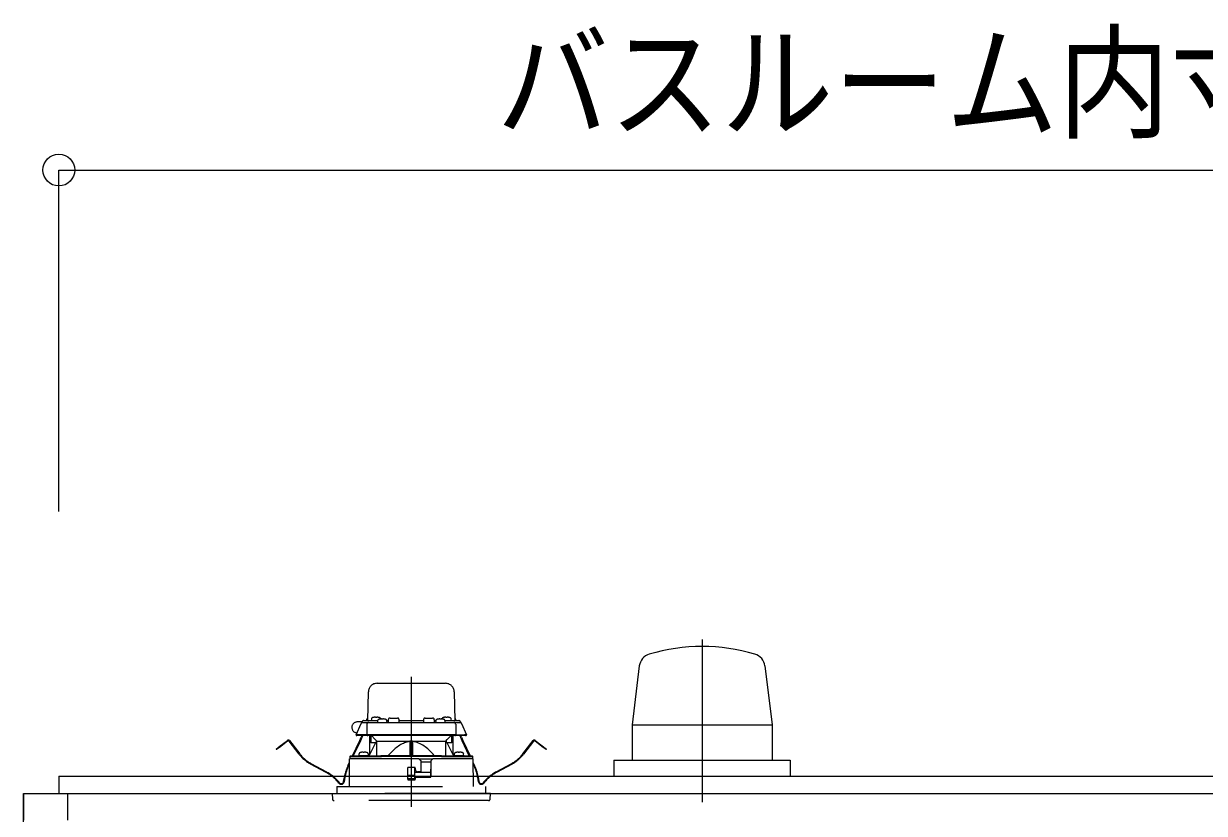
# Model space of a CAD drawing. Units: millimetres on the paper. Extents: x -305 to 305, y -152 to 152.
# Drawn here: x -128.93 to -106.6, y 97.38 to 112.33 of the extents above; entities that cross this region are included whole.
import ezdxf
from ezdxf.enums import TextEntityAlignment as Align

# ---------------------------------------------------------------- set-up
doc = ezdxf.new("R2010")
doc.units = ezdxf.units.MM
doc.linetypes.add('DASHED2', pattern=[3, 2, -1])
doc.linetypes.add('LONG_CHAIN', pattern=[21, 18, -1, 1, -1])
doc.layers.add('0-0_0', color=7, linetype='Continuous', lineweight=9)
doc.layers.add('0-1_VIEW0001', color=7, linetype='DASHED2', lineweight=9)
doc.styles.add('ＭＳ ゴシック', font='')
doc.styles.get('ＭＳ ゴシック').set_extended_font_data('MS Gothic')

# ---------------------------------------------------------------- blocks, each defined once
blk = doc.blocks.new('_ORIGIN')
at = {"layer": '0-0_0'}
blk.add_line((0, 0), (-1, 0), dxfattribs=at)
blk.add_circle((0, 0), 0.5, dxfattribs=at)

msp = doc.modelspace()

# ---------------------------------------------------------------- linework, layer by layer
at = {"layer": '0-0_0'}
for p, q in [((-128.266, 103.098), (-128.266, 109.556)), ((-127.666, 109.556), (-85.532, 109.556))]:
    msp.add_line(p, q, dxfattribs=at)
at = {"layer": '0-1_VIEW0001', "linetype": 'LONG_CHAIN'}
for p, q in [((-116.099, 100.672), (-116.099, 97.599)), ((-121.599, 99.97), (-121.599, 97.509))]:
    msp.add_line(p, q, dxfattribs=at)
at = {"layer": '0-1_VIEW0001', "linetype": 'Continuous'}
for p, q in [((-117.287, 100.173), (-117.424, 99.058)), ((-114.912, 100.173), (-114.774, 99.058)), ((-117.424, 99.058), (-114.774, 99.058)), ((-117.424, 99.058), (-117.424, 98.391)), ((-114.774, 99.058), (-114.774, 98.391)), ((-117.766, 98.391), (-117.766, 98.091)), ((-117.766, 98.391), (-114.432, 98.391)), ((-114.432, 98.391), (-114.432, 98.091)), ((-128.266, 98.091), (-128.266, 97.758)), ((-128.266, 98.091), (-84.932, 98.091)), ((-128.932, 32.558), (-128.932, 97.758)), ((-128.932, 97.758), (-128.266, 97.758)), ((-128.932, 97.758), (-128.932, 97.258)), ((-128.932, 97.758), (-84.266, 97.758)), ((-128.099, 97.758), (-128.099, 97.258))]:
    msp.add_line(p, q, dxfattribs=at)
at = {"layer": '0-1_VIEW0001'}
for p, q in [((-122.245, 99.845), (-120.953, 99.845)), ((-122.422, 99.138), (-122.412, 99.681)), ((-120.786, 99.681), (-120.777, 99.138)), ((-122.438, 99.138), (-122.438, 99.168)), ((-122.421, 99.185), (-122.421, 99.185)), ((-122.355, 99.166), (-122.357, 99.138)), ((-122.318, 99.199), (-122.319, 99.199)), ((-122.212, 99.199), (-122.214, 99.199)), ((-122.201, 99.165), (-122.202, 99.165)), ((-122.096, 99.165), (-122.097, 99.165)), ((-122.002, 99.188), (-121.863, 99.188)), ((-121.335, 99.188), (-121.197, 99.188)), ((-121.101, 99.165), (-121.102, 99.165)), ((-120.996, 99.165), (-120.997, 99.165)), ((-120.985, 99.199), (-120.986, 99.199)), ((-120.879, 99.199), (-120.88, 99.199)), ((-120.841, 99.138), (-120.843, 99.166)), ((-120.777, 99.185), (-120.777, 99.185)), ((-120.761, 99.168), (-120.76, 99.138)), ((-122.532, 99.115), (-122.621, 99.115)), ((-122.545, 99.085), (-122.533, 99.112)), ((-122.533, 99.112), (-122.53, 99.119)), ((-122.515, 99.105), (-122.405, 99.105)), ((-122.5, 99.138), (-122.237, 99.138)), ((-122.438, 99.072), (-122.442, 98.871)), ((-122.405, 99.105), (-122.282, 99.105)), ((-122.282, 99.105), (-120.916, 99.105)), ((-122.238, 99.133), (-122.241, 99.105)), ((-122.061, 99.138), (-122.035, 99.138)), ((-122.057, 99.105), (-122.06, 99.133)), ((-122.035, 99.155), (-122.036, 99.105)), ((-121.829, 99.105), (-121.83, 99.155)), ((-121.83, 99.138), (-121.369, 99.138)), ((-121.368, 99.155), (-121.369, 99.105)), ((-121.162, 99.105), (-121.163, 99.155)), ((-121.163, 99.138), (-121.137, 99.138)), ((-121.138, 99.133), (-121.141, 99.105)), ((-120.961, 99.138), (-120.699, 99.138)), ((-120.957, 99.105), (-120.96, 99.133)), ((-120.916, 99.105), (-120.794, 99.105)), ((-120.794, 99.105), (-120.683, 99.105)), ((-120.76, 99.072), (-120.757, 98.871)), ((-120.668, 99.119), (-120.665, 99.112)), ((-120.665, 99.112), (-120.653, 99.085)), ((-120.653, 99.085), (-120.553, 98.871)), ((-124.077, 98.662), (-123.942, 98.765)), ((-123.935, 98.756), (-124.07, 98.652)), ((-123.719, 98.502), (-123.912, 98.753)), ((-123.903, 98.76), (-123.71, 98.509)), ((-122.709, 98.475), (-122.574, 98.763)), ((-122.563, 98.758), (-122.696, 98.475)), ((-122.608, 98.855), (-122.627, 98.855)), ((-122.423, 98.855), (-122.608, 98.855)), ((-122.563, 98.758), (-122.574, 98.763)), ((-122.535, 98.819), (-122.563, 98.758)), ((-122.531, 98.855), (-122.545, 98.824)), ((-122.518, 98.855), (-122.535, 98.819)), ((-122.303, 98.871), (-122.442, 98.871)), ((-122.293, 98.855), (-122.423, 98.855)), ((-122.278, 98.718), (-122.394, 98.478)), ((-122.382, 98.501), (-122.382, 98.855)), ((-122.366, 98.855), (-122.366, 98.718)), ((-122.27, 98.718), (-122.366, 98.718)), ((-122.28, 98.782), (-122.352, 98.855)), ((-120.895, 98.871), (-122.303, 98.871)), ((-120.906, 98.855), (-122.293, 98.855)), ((-122.249, 98.479), (-122.249, 98.751)), ((-121.624, 98.751), (-121.624, 98.484)), ((-121.574, 98.751), (-121.574, 98.484)), ((-120.949, 98.479), (-120.949, 98.751)), ((-120.832, 98.718), (-120.928, 98.718)), ((-120.804, 98.478), (-120.92, 98.718)), ((-120.846, 98.855), (-120.919, 98.782)), ((-120.775, 98.855), (-120.906, 98.855)), ((-120.757, 98.871), (-120.895, 98.871)), ((-120.832, 98.718), (-120.832, 98.855)), ((-120.816, 98.855), (-120.816, 98.501)), ((-120.59, 98.855), (-120.775, 98.855)), ((-120.757, 98.871), (-120.59, 98.871)), ((-120.664, 98.819), (-120.68, 98.855)), ((-120.653, 98.824), (-120.668, 98.855)), ((-120.653, 98.824), (-120.625, 98.763)), ((-120.625, 98.763), (-120.635, 98.758)), ((-120.502, 98.475), (-120.635, 98.758)), ((-120.625, 98.763), (-120.489, 98.475)), ((-120.553, 98.871), (-120.59, 98.871)), ((-120.572, 98.855), (-120.59, 98.855)), ((-119.488, 98.509), (-119.296, 98.76)), ((-119.286, 98.753), (-119.479, 98.502)), ((-119.128, 98.652), (-119.263, 98.756)), ((-119.256, 98.765), (-119.121, 98.662)), ((-124.157, 98.601), (-124.077, 98.662)), ((-124.15, 98.592), (-124.157, 98.601)), ((-124.07, 98.652), (-124.15, 98.592)), ((-122.589, 98.505), (-122.592, 98.476)), ((-122.552, 98.537), (-122.554, 98.537)), ((-122.447, 98.537), (-122.448, 98.537)), ((-122.409, 98.476), (-122.411, 98.505)), ((-120.787, 98.505), (-120.79, 98.476)), ((-120.75, 98.537), (-120.751, 98.537)), ((-120.645, 98.537), (-120.646, 98.537)), ((-120.606, 98.476), (-120.609, 98.505)), ((-119.049, 98.592), (-119.128, 98.652)), ((-119.121, 98.662), (-119.042, 98.601)), ((-119.042, 98.601), (-119.049, 98.592)), ((-123.211, 98.159), (-123.504, 98.318)), ((-123.499, 98.328), (-123.206, 98.169)), ((-122.797, 98.289), (-122.772, 98.342)), ((-122.772, 98.315), (-122.786, 98.284)), ((-122.772, 98.418), (-122.773, 97.891)), ((-122.748, 98.475), (-122.765, 98.458)), ((-122.765, 98.458), (-122.765, 98.418)), ((-122.748, 98.475), (-121.599, 98.485)), ((-122.592, 98.476), (-122.409, 98.476)), ((-121.599, 98.485), (-120.45, 98.475)), ((-121.456, 98.418), (-121.189, 98.418)), ((-121.224, 98.351), (-121.422, 98.351)), ((-121.229, 98.068), (-121.223, 98.384)), ((-121.222, 98.385), (-121.209, 98.398)), ((-121.222, 98.075), (-121.222, 98.385)), ((-120.79, 98.476), (-120.606, 98.476)), ((-120.434, 98.458), (-120.45, 98.475)), ((-120.433, 98.418), (-120.433, 98.458)), ((-120.426, 97.891), (-120.427, 98.418)), ((-120.427, 98.342), (-120.402, 98.289)), ((-120.412, 98.284), (-120.427, 98.315)), ((-119.993, 98.169), (-119.7, 98.328)), ((-119.694, 98.318), (-119.987, 98.159)), ((-122.88, 97.984), (-122.865, 98.07)), ((-122.854, 98.068), (-122.868, 97.982)), ((-121.674, 98.245), (-121.672, 98.025)), ((-121.667, 98.155), (-121.673, 98.155)), ((-121.529, 98.251), (-121.668, 98.251)), ((-121.666, 98.1), (-121.668, 98.251)), ((-121.599, 98.101), (-121.666, 98.1)), ((-121.666, 98.035), (-121.666, 98.1)), ((-121.599, 98.251), (-121.599, 98.101)), ((-121.532, 98.1), (-121.599, 98.101)), ((-121.532, 98.1), (-121.531, 98.251)), ((-121.532, 98.035), (-121.532, 98.1)), ((-121.227, 98.155), (-121.531, 98.155)), ((-121.522, 98.206), (-121.522, 98.245)), ((-121.522, 98.025), (-121.522, 98.058)), ((-121.492, 98.171), (-121.52, 98.198)), ((-121.512, 98.068), (-121.229, 98.068)), ((-121.432, 98.168), (-121.485, 98.168)), ((-120.33, 97.982), (-120.344, 98.068)), ((-120.333, 98.07), (-120.319, 97.984)), ((-123.009, 97.891), (-120.189, 97.891)), ((-123.009, 97.891), (-123.009, 97.758)), ((-121.599, 98.035), (-121.666, 98.035)), ((-121.666, 98.018), (-121.529, 98.018)), ((-121.532, 98.035), (-121.599, 98.035)), ((-120.189, 97.758), (-120.189, 97.891)), ((-120.099, 97.758), (-123.099, 97.758)), ((-123.099, 97.758), (-123.09, 97.655)), ((-120.108, 97.655), (-120.099, 97.758))]:
    msp.add_line(p, q, dxfattribs=at)
for points in [[(-122.254, 99.203), (-122.254, 99.199), (-122.277, 99.199), (-122.277, 99.203)], [(-122.137, 99.17), (-122.137, 99.165), (-122.161, 99.165), (-122.161, 99.17)], [(-121.037, 99.17), (-121.037, 99.165), (-121.061, 99.165), (-121.061, 99.17)], [(-120.921, 99.203), (-120.921, 99.199), (-120.944, 99.199), (-120.944, 99.203)], [(-122.442, 98.871), (-122.609, 98.871), (-122.645, 98.871), (-122.545, 99.085)], [(-122.574, 98.763), (-122.545, 98.824), (-122.535, 98.819)], [(-122.28, 98.782), (-122.249, 98.751), (-121.624, 98.751)], [(-122.27, 98.718), (-122.268, 98.722), (-122.266, 98.726), (-122.264, 98.73), (-122.262, 98.734), (-122.26, 98.738), (-122.258, 98.743), (-122.257, 98.747), (-122.255, 98.751), (-122.253, 98.755)], [(-121.624, 98.741), (-121.65, 98.738), (-121.676, 98.734), (-121.701, 98.727), (-121.726, 98.719), (-121.75, 98.709), (-121.774, 98.698), (-121.797, 98.685), (-121.819, 98.672), (-121.841, 98.657), (-121.862, 98.642), (-121.883, 98.626), (-121.903, 98.609), (-121.923, 98.592), (-121.943, 98.575), (-121.961, 98.557), (-121.98, 98.538), (-121.998, 98.519), (-122.016, 98.5), (-122.034, 98.481)], [(-121.574, 98.751), (-121.599, 98.751), (-121.624, 98.751)], [(-121.574, 98.751), (-120.949, 98.751), (-120.919, 98.782)], [(-121.165, 98.481), (-121.185, 98.502), (-121.205, 98.524), (-121.225, 98.545), (-121.246, 98.565), (-121.267, 98.585), (-121.289, 98.605), (-121.311, 98.623), (-121.335, 98.641), (-121.358, 98.658), (-121.383, 98.674), (-121.408, 98.689), (-121.434, 98.702), (-121.461, 98.714), (-121.488, 98.724), (-121.516, 98.732), (-121.545, 98.737), (-121.574, 98.741)], [(-120.946, 98.755), (-120.944, 98.751), (-120.942, 98.747), (-120.94, 98.743), (-120.938, 98.738), (-120.936, 98.734), (-120.934, 98.73), (-120.932, 98.726), (-120.93, 98.722), (-120.928, 98.718)], [(-120.635, 98.758), (-120.664, 98.819), (-120.653, 98.824)], [(-122.489, 98.541), (-122.489, 98.537), (-122.512, 98.537), (-122.512, 98.541)], [(-120.686, 98.541), (-120.686, 98.537), (-120.71, 98.537), (-120.71, 98.541)], [(-121.431, 98.393), (-121.456, 98.418), (-122.771, 98.418)], [(-122.764, 98.458), (-122.754, 98.458), (-122.743, 98.458), (-122.731, 98.459), (-122.718, 98.459), (-122.703, 98.459), (-122.687, 98.459), (-122.67, 98.459), (-122.652, 98.459), (-122.632, 98.459), (-122.612, 98.46), (-122.591, 98.46), (-122.568, 98.46), (-122.545, 98.46), (-122.52, 98.46), (-122.495, 98.461), (-122.469, 98.461), (-122.441, 98.461), (-122.413, 98.461), (-122.384, 98.462), (-122.354, 98.462), (-122.324, 98.462), (-122.292, 98.462), (-122.26, 98.463), (-122.227, 98.463), (-122.194, 98.463), (-122.16, 98.463), (-122.125, 98.464), (-122.09, 98.464), (-122.054, 98.464), (-122.018, 98.465), (-121.981, 98.465), (-121.944, 98.465), (-121.907, 98.466), (-121.869, 98.466), (-121.831, 98.466), (-121.793, 98.467), (-121.754, 98.467), (-121.716, 98.467), (-121.677, 98.468)], [(-121.677, 98.468), (-121.638, 98.468), (-121.599, 98.468), (-121.562, 98.468), (-121.525, 98.468), (-121.488, 98.467), (-121.451, 98.467), (-121.414, 98.467), (-121.378, 98.466), (-121.341, 98.466), (-121.305, 98.466), (-121.27, 98.465), (-121.234, 98.465), (-121.199, 98.465), (-121.164, 98.465), (-121.13, 98.464), (-121.096, 98.464), (-121.062, 98.464), (-121.03, 98.463), (-120.997, 98.463), (-120.965, 98.463), (-120.934, 98.463), (-120.904, 98.462), (-120.874, 98.462), (-120.845, 98.462), (-120.816, 98.462), (-120.788, 98.461), (-120.761, 98.461), (-120.735, 98.461), (-120.71, 98.461), (-120.685, 98.46), (-120.662, 98.46), (-120.639, 98.46), (-120.617, 98.46), (-120.596, 98.46), (-120.576, 98.459), (-120.558, 98.459), (-120.54, 98.459), (-120.523, 98.459), (-120.507, 98.459)], [(-121.431, 98.393), (-121.422, 98.385), (-121.422, 98.178)], [(-120.427, 98.418), (-121.189, 98.418), (-121.209, 98.398)], [(-120.507, 98.459), (-120.492, 98.459), (-120.478, 98.459), (-120.465, 98.459), (-120.454, 98.458), (-120.444, 98.458), (-120.434, 98.458)], [(-120.141, 97.625), (-120.405, 97.625), (-123.057, 97.625)]]:
    msp.add_lwpolyline(points, dxfattribs=at)
at = {"layer": '0-1_VIEW0001', "linetype": 'Continuous'}
for centre, radius, start, end in [((-116.099, 97.039), 3.503, 73.4321, 106.5679), ((-117.022, 100.14), 0.267, 106.532, 172.9666), ((-115.176, 100.14), 0.267, 7.0334, 73.468)]:
    msp.add_arc(centre, radius, start, end, dxfattribs=at)
at = {"layer": '0-1_VIEW0001'}
for centre, radius, start, end in [((-122.245, 99.678), 0.167, 90, 179), ((-120.953, 99.678), 0.167, 1, 90), ((-122.421, 99.168), 0.0167, 90, 179), ((-122.322, 99.163), 0.0333, 106.257, 175), ((-122.266, 98.971), 0.233, 103.213, 106.257), ((-122.266, 98.971), 0.233, 96.6191, 102.9038), ((-122.275, 99.013), 0.191, 92.1725, 95.2877), ((-122.286, 99.161), 0.0425, 78.7519, 85.3302), ((-122.246, 99.161), 0.0425, 94.6698, 101.2481), ((-122.257, 99.013), 0.191, 84.7123, 87.8275), ((-122.266, 98.971), 0.233, 77.0962, 83.3809), ((-122.205, 99.13), 0.0333, 106.257, 175), ((-122.149, 98.938), 0.233, 103.213, 106.257), ((-122.266, 98.971), 0.233, 73.743, 76.787), ((-122.21, 99.163), 0.0333, 10.4216, 73.743), ((-122.149, 98.938), 0.233, 96.6191, 102.9038), ((-122.158, 98.979), 0.191, 92.1725, 95.2877), ((-122.169, 99.128), 0.0425, 78.7519, 85.3302), ((-122.129, 99.128), 0.0425, 94.6698, 101.2481), ((-122.14, 98.979), 0.191, 84.7123, 87.8275), ((-122.149, 98.938), 0.233, 77.0962, 83.3809), ((-122.149, 98.938), 0.233, 73.743, 76.787), ((-122.093, 99.13), 0.0333, 5, 73.743), ((-122.002, 99.155), 0.0333, 90, 179), ((-121.863, 99.155), 0.0333, 1, 90), ((-121.335, 99.155), 0.0333, 90, 179), ((-121.197, 99.155), 0.0333, 1, 90), ((-121.105, 99.13), 0.0333, 106.257, 175), ((-121.049, 98.938), 0.233, 103.213, 106.257), ((-121.049, 98.938), 0.233, 96.6191, 102.9038), ((-121.058, 98.979), 0.191, 92.1725, 95.2877), ((-121.069, 99.128), 0.0425, 78.7519, 85.3302), ((-121.029, 99.128), 0.0425, 94.6698, 101.2481), ((-121.04, 98.979), 0.191, 84.7123, 87.8275), ((-121.049, 98.938), 0.233, 77.0962, 83.3809), ((-120.988, 99.163), 0.0333, 106.257, 169.5784), ((-120.932, 98.971), 0.233, 103.213, 106.257), ((-121.049, 98.938), 0.233, 73.743, 76.787), ((-120.932, 98.971), 0.233, 96.6191, 102.9038), ((-120.993, 99.13), 0.0333, 5, 73.743), ((-120.942, 99.013), 0.191, 92.1725, 95.2877), ((-120.952, 99.161), 0.0425, 78.7519, 85.3302), ((-120.913, 99.161), 0.0425, 94.6698, 101.2481), ((-120.923, 99.013), 0.191, 84.7123, 87.8275), ((-120.932, 98.971), 0.233, 77.0962, 83.3809), ((-120.932, 98.971), 0.233, 73.743, 76.787), ((-120.876, 99.163), 0.0333, 5, 73.743), ((-120.777, 99.168), 0.0167, 1, 90), ((-122.621, 99.011), 0.103, 90, 266.0403), ((-122.515, 99.071), 0.0333, 90, 155), ((-122.5, 99.105), 0.0333, 90, 155), ((-122.405, 99.071), 0.0333, 90, 179), ((-120.794, 99.071), 0.0333, 1, 90), ((-120.699, 99.105), 0.0333, 25, 90), ((-120.683, 99.071), 0.0333, 25, 90), ((-123.925, 98.743), 0.0283, 37.5, 127.5), ((-123.925, 98.743), 0.0167, 37.5, 127.5), ((-122.627, 98.871), 0.0167, 180, 270), ((-122.423, 98.871), 0.0167, 180, 270), ((-120.775, 98.871), 0.0167, 270, 0), ((-120.572, 98.871), 0.0167, 270, 0), ((-119.273, 98.743), 0.0283, 52.5, 142.5), ((-119.273, 98.743), 0.0167, 52.5, 142.5), ((-123.18, 98.916), 0.68, 217.5, 241.5071), ((-123.18, 98.916), 0.668, 217.5, 241.5071), ((-122.556, 98.502), 0.0333, 106.257, 175), ((-122.5, 98.31), 0.233, 103.213, 106.257), ((-122.5, 98.31), 0.233, 96.6191, 102.9038), ((-122.509, 98.351), 0.191, 92.1725, 95.2877), ((-122.52, 98.499), 0.0425, 78.7519, 85.3302), ((-122.48, 98.499), 0.0425, 94.6698, 101.2481), ((-122.491, 98.351), 0.191, 84.7123, 87.8275), ((-122.5, 98.31), 0.233, 77.0962, 83.3809), ((-122.5, 98.31), 0.233, 73.743, 76.787), ((-122.444, 98.502), 0.0333, 5, 73.743), ((-120.754, 98.502), 0.0333, 106.257, 175), ((-120.698, 98.31), 0.233, 103.213, 106.257), ((-120.698, 98.31), 0.233, 96.6191, 102.9038), ((-120.707, 98.351), 0.191, 92.1725, 95.2877), ((-120.718, 98.499), 0.0425, 78.7519, 85.3302), ((-120.678, 98.499), 0.0425, 94.6698, 101.2481), ((-120.689, 98.351), 0.191, 84.7123, 87.8275), ((-120.698, 98.31), 0.233, 77.0962, 83.3809), ((-120.698, 98.31), 0.233, 73.743, 76.787), ((-120.642, 98.502), 0.0333, 5, 73.743), ((-120.019, 98.916), 0.668, 298.4929, 322.5), ((-120.019, 98.916), 0.68, 298.4929, 322.5), ((-122.032, 97.929), 0.845, 154.8169, 170.4453), ((-122.032, 97.929), 0.833, 154.8169, 170.4453), ((-121.166, 97.929), 0.833, 9.5547, 25.1831), ((-121.166, 97.929), 0.845, 9.5547, 25.1831), ((-123.593, 97.456), 0.8, 38.6927, 61.5071), ((-123.593, 97.456), 0.812, 38.6927, 61.5071), ((-121.512, 98.206), 0.01, 180, 225), ((-121.512, 98.058), 0.01, 90, 180), ((-121.485, 98.178), 0.01, 225, 270), ((-121.432, 98.178), 0.01, 270, 0), ((-119.605, 97.456), 0.812, 118.4929, 141.3073), ((-119.605, 97.456), 0.8, 118.4929, 141.3073), ((-122.924, 97.991), 0.0567, 218.6927, 350.4453), ((-122.924, 97.991), 0.045, 218.6927, 350.4453), ((-120.274, 97.991), 0.0567, 189.5547, 321.3073), ((-120.274, 97.991), 0.045, 189.5547, 321.3073), ((-123.057, 97.658), 0.0333, 185, 270), ((-120.141, 97.658), 0.0333, 270, 355)]:
    msp.add_arc(centre, radius, start, end, dxfattribs=at)

# ---------------------------------------------------------------- block references
at = {"layer": '0-0_0', "xscale": 0.6, "yscale": 0.6, "rotation": 180}
msp.add_blockref('_ORIGIN', (-128.266, 109.556), dxfattribs=at)

# ---------------------------------------------------------------- texts
at = {"layer": '0-0_0', "style": 'ＭＳ ゴシック', "width": 0.9}
msp.add_text('バスルーム内寸\u3000１３００', height=1.73, dxfattribs=at).set_placement((-119.986, 109.826), align=Align.BOTTOM_LEFT)

doc.saveas('drawing.dxf')
